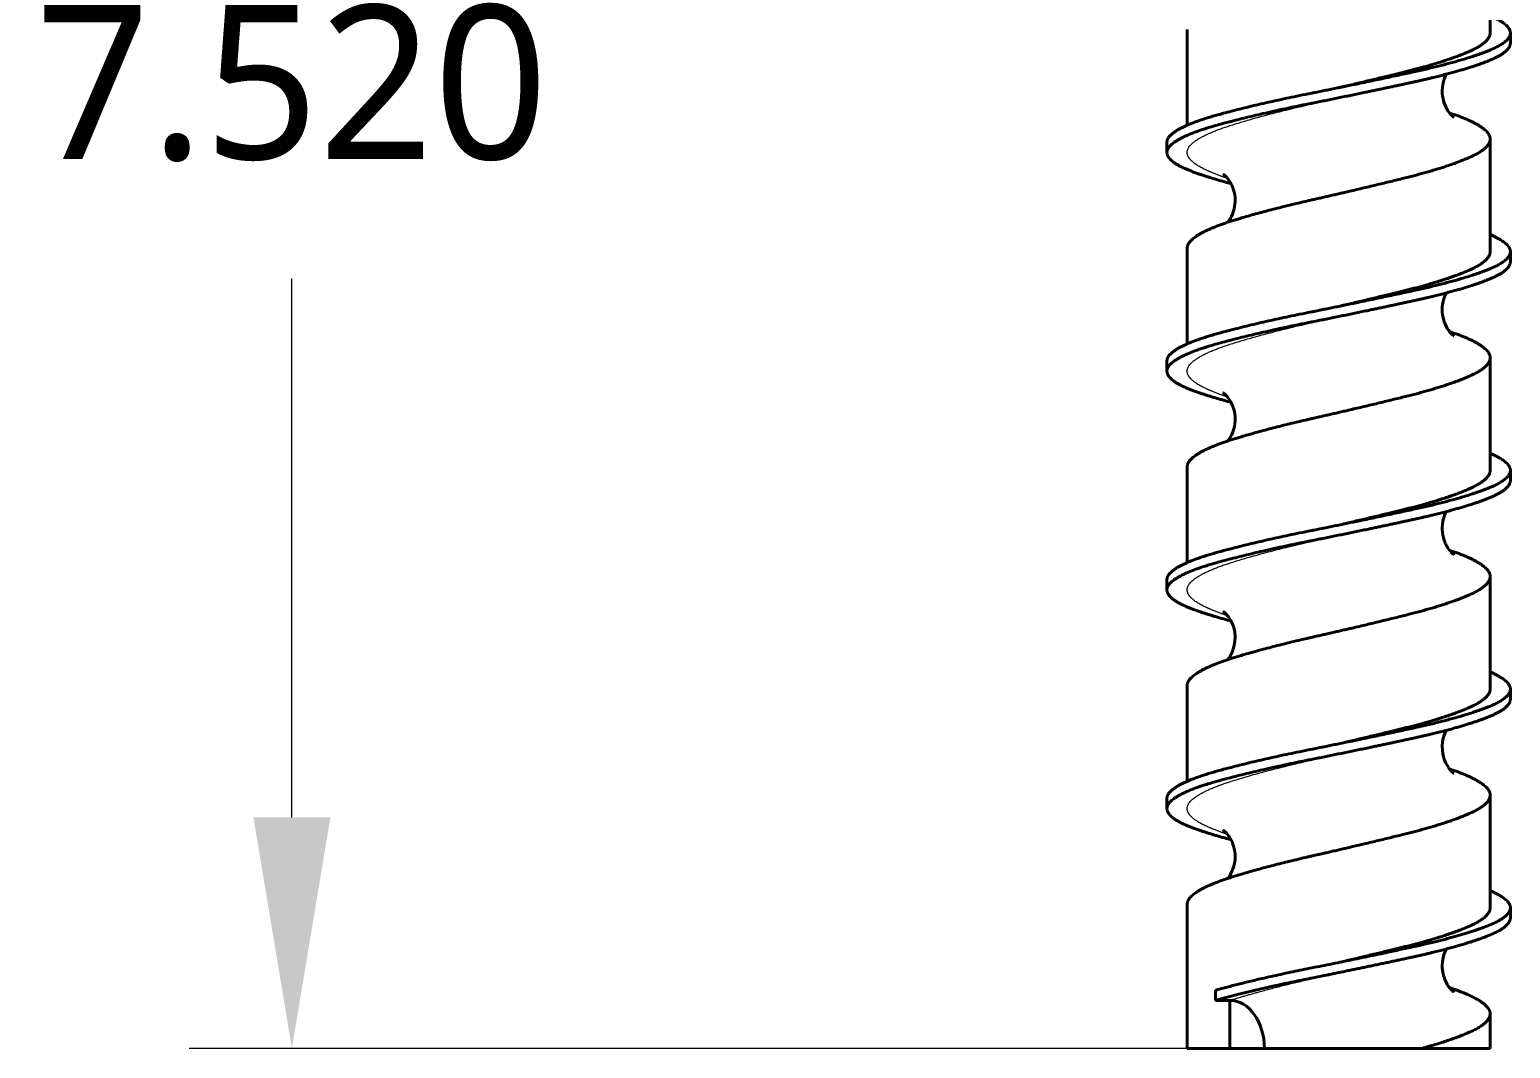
# Model space of a CAD drawing. Header units: inches. Extents: x 0 to 11, y 0 to 8.5.
# Drawn here: x 2.17 to 3.324, y 5.598 to 6.392 of the extents above; entities that cross this region are included whole.
import ezdxf

# ---------------------------------------------------------------- set-up
doc = ezdxf.new("R2010")
doc.units = ezdxf.units.IN
doc.header["$LTSCALE"] = 0.5
doc.header["$MEASUREMENT"] = 0
for name, color, linetype, lineweight in [('ANNOTATION_TEXT', 7, 'Continuous', 25), ('TANGENT_LINES', 7, 'Continuous', 15), ('Visible', 7, 'Continuous', 40)]:
    doc.layers.add(name, color=color, linetype=linetype, lineweight=lineweight)
doc.styles.add('Onshape-Standard-Dimension', font='')
doc.styles.get('Onshape-Standard-Dimension').set_extended_font_data('Noto Sans')
doc.dimstyles.new('Onshape-Standard$0', dxfattribs={"dimtxt": 0.12, "dimasz": 0.18, "dimexe": 0.08, "dimexo": 0.0625, "dimgap": 0.09, "dimtad": 0, "dimtih": 1, "dimtoh": 1, "dimdec": 3, "dimzin": 7, "dimdsep": 46, "dimtxsty": 'Onshape-Standard-Dimension', "dimcen": 0.09, "dimadec": 1, "dimazin": 0, "dimtfac": 1, "dimtdec": 3, "dimtofl": 0, "dimtmove": 0, "dimatfit": 3, "dimfxl": 0, "dimtolj": 1, "dimtzin": 7, "dimlwd": 13, "dimlwe": 13, "dimarcsym": 0})

# ---------------------------------------------------------------- blocks, each defined once
blk = doc.blocks.new('*D1')
at = {"layer": 'ANNOTATION_TEXT', "color": 0, "lineweight": 13}
for p, q in [((3.1275, 7.1015), (2.294, 7.1015)), ((2.374, 6.9215), (2.374, 6.5014)), ((2.374, 5.7775), (2.374, 6.1976)), ((3.1275, 5.5975), (2.294, 5.5975))]:
    blk.add_line(p, q, dxfattribs=at)
at = {"layer": 'ANNOTATION_TEXT', "color": 0}
for points in [[(2.404, 6.9215), (2.344, 6.9215), (2.374, 7.1015)], [(2.344, 5.7775), (2.404, 5.7775), (2.374, 5.5975)]]:
    blk.add_solid(points, dxfattribs=at)
at = {"layer": 'Defpoints', "color": 0}
for p in [(3.19, 7.1015), (2.374, 5.5975), (3.19, 5.5975)]:
    blk.add_point(p, dxfattribs=at)
at = {"layer": 'ANNOTATION_TEXT', "color": 0, "insert": (2.374, 6.3495), "char_height": 0.12, "attachment_point": 5, "style": 'Onshape-Standard-Dimension'}
blk.add_mtext('\\A1;7.520', dxfattribs=at)

msp = doc.modelspace()

# ---------------------------------------------------------------- linework, layer by layer
at = {"layer": 'TANGENT_LINES'}
for points, weights, knots in [([(3.10325, 6.27562), (3.09278, 6.27922), (3.08557, 6.28265), (3.06764, 6.29117), (3.07308, 6.29969), (3.07852, 6.30822), (3.10525, 6.31674), (3.13198, 6.32526), (3.16979, 6.33378), (3.17982, 6.33604), (3.18999, 6.3384)], [0.976249027346, 0.979728076924, 1, 0.951056516295, 1, 0.951056516295, 1, 0.951056516295, 1, 0.986537835035, 0.98048134992], [0.417620106, 0.417620106, 0.417620106, 0.422222222, 0.422222222, 0.433333333, 0.433333333, 0.444444444, 0.444444444, 0.455555556, 0.455555556, 0.458611726, 0.458611726, 0.458611726]), ([(3.10333, 6.10515), (3.09281, 6.10876), (3.08557, 6.1122), (3.06764, 6.12072), (3.07308, 6.12924), (3.07852, 6.13777), (3.10525, 6.14629), (3.13198, 6.15481), (3.16979, 6.16333), (3.17982, 6.16559), (3.18999, 6.16795)], [0.976224432503, 0.979655799682, 1, 0.951056516295, 1, 0.951056516295, 1, 0.951056516295, 1, 0.986539890343, 0.980483199416], [0.306492587, 0.306492587, 0.306492587, 0.311111111, 0.311111111, 0.322222222, 0.322222222, 0.333333333, 0.333333333, 0.344444444, 0.344444444, 0.347500148, 0.347500148, 0.347500148]), ([(3.10328, 5.93472), (3.09279, 5.93832), (3.08557, 5.94175), (3.06764, 5.95027), (3.07308, 5.9588), (3.07852, 5.96732), (3.10525, 5.97584), (3.13198, 5.98436), (3.16979, 5.99289), (3.17982, 5.99515), (3.19, 5.9975)], [0.976238983694, 0.97969871281, 1, 0.951056516295, 1, 0.951056516295, 1, 0.951056516295, 1, 0.986533515531, 0.980477464085], [0.195391218, 0.195391218, 0.195391218, 0.2, 0.2, 0.211111111, 0.211111111, 0.222222222, 0.222222222, 0.233333333, 0.233333333, 0.236390484, 0.236390484, 0.236390484]), ([(3.10329, 5.76426), (3.09279, 5.76787), (3.08557, 5.7713), (3.06764, 5.77982), (3.07308, 5.78835), (3.07852, 5.79687), (3.10525, 5.80539), (3.13198, 5.81391), (3.16979, 5.82244), (3.17982, 5.8247), (3.18999, 5.82705)], [0.976234785037, 0.97968637595, 1, 0.951056516295, 1, 0.951056516295, 1, 0.951056516295, 1, 0.986540381167, 0.980483641141], [0.084277306, 0.084277306, 0.084277306, 0.088888889, 0.088888889, 0.1, 0.1, 0.111111111, 0.111111111, 0.122222222, 0.122222222, 0.125277814, 0.125277814, 0.125277814]), ([(3.10525, 5.63494), (3.13198, 5.64346), (3.16979, 5.65199), (3.17982, 5.65425), (3.19, 5.6566)], [1, 0.951056516295, 1, 0.986533571131, 0.980477514093], [0, 0, 0, 0.011111111, 0.011111111, 0.014168249, 0.014168249, 0.014168249])]:
    msp.add_rational_spline(points, weights, degree=2, knots=knots, dxfattribs=at)
at = {"layer": 'Visible'}
for p, q in [((3.30811, 6.38899), (3.30811, 6.47676)), ((3.07189, 6.39154), (3.07189, 6.31697)), ((3.32386, 6.38111), (3.32386, 6.38899)), ((3.05614, 6.30376), (3.05614, 6.29589)), ((3.30811, 6.21854), (3.30811, 6.30631)), ((3.07189, 6.22108), (3.07189, 6.14652)), ((3.32386, 6.21066), (3.32386, 6.21854)), ((3.05614, 6.13331), (3.05614, 6.12544)), ((3.30811, 6.04809), (3.30811, 6.13586)), ((3.07189, 6.05064), (3.07189, 5.9761)), ((3.32386, 6.04022), (3.32386, 6.04809)), ((3.19, 5.9975), (3.19, 5.9975)), ((3.05614, 5.96286), (3.05614, 5.95499)), ((3.30811, 5.87764), (3.30811, 5.96541)), ((3.07189, 5.88018), (3.07189, 5.80563)), ((3.32386, 5.86976), (3.32386, 5.87764)), ((3.30811, 5.70719), (3.30811, 5.79496)), ((3.05614, 5.79241), (3.05614, 5.78454)), ((3.07189, 5.70974), (3.07189, 5.59754)), ((3.32386, 5.69931), (3.32386, 5.70719)), ((3.09395, 5.64282), (3.09395, 5.63494)), ((3.09395, 5.63494), (3.10525, 5.63494)), ((3.10525, 5.63494), (3.10525, 5.59754)), ((3.30811, 5.59754), (3.30811, 5.62451)), ((3.10525, 5.59754), (3.07189, 5.59754)), ((3.13209, 5.59754), (3.10525, 5.59754)), ((3.13209, 5.59754), (3.25477, 5.59754)), ((3.30811, 5.59754), (3.25477, 5.59754))]:
    msp.add_line(p, q, dxfattribs=at)
at = {"layer": 'Visible', "flags": 128}
for points in [[(3.27653, 6.32654), (3.27597, 6.32728), (3.27523, 6.32833), (3.2746, 6.32935), (3.27408, 6.33028), (3.27354, 6.33133), (3.27275, 6.33314), (3.27211, 6.33491), (3.27168, 6.33634), (3.27134, 6.33776), (3.27101, 6.33958), (3.27077, 6.34183), (3.27072, 6.34438), (3.27084, 6.34648), (3.27113, 6.34855), (3.27173, 6.35121), (3.27252, 6.35363), (3.27334, 6.35556), (3.27399, 6.35686)], [(3.27966, 6.32338), (3.27961, 6.32342), (3.2794, 6.32357), (3.27909, 6.32383), (3.27888, 6.32401), (3.2786, 6.32427), (3.27816, 6.32469), (3.27765, 6.32522), (3.27724, 6.32568), (3.27694, 6.32603), (3.2766, 6.32644), (3.27653, 6.32654)], [(3.09985, 6.27899), (3.09992, 6.27894), (3.10035, 6.27862), (3.10073, 6.27832), (3.10106, 6.27803), (3.1014, 6.27773), (3.10178, 6.27736), (3.10233, 6.27679), (3.10308, 6.27595), (3.10336, 6.27562)], [(3.10336, 6.27562), (3.10381, 6.27504), (3.10444, 6.27418), (3.10496, 6.2734), (3.10538, 6.27273), (3.10602, 6.2716)], [(3.10602, 6.2716), (3.10604, 6.27158), (3.10691, 6.26979), (3.10756, 6.2682), (3.10807, 6.26668), (3.10854, 6.26493), (3.10894, 6.26289), (3.1092, 6.2608), (3.10929, 6.25897), (3.10927, 6.25733), (3.10914, 6.25554), (3.10887, 6.25364), (3.10855, 6.25205), (3.10823, 6.25079), (3.10777, 6.2493), (3.10715, 6.24766), (3.1064, 6.24599), (3.10568, 6.24462), (3.10507, 6.24359), (3.10462, 6.24289), (3.10423, 6.24232), (3.10368, 6.24157), (3.10349, 6.24134)], [(3.27649, 6.15614), (3.2761, 6.15665), (3.27556, 6.1574), (3.27471, 6.15872), (3.27378, 6.16039), (3.27298, 6.16213), (3.27232, 6.16382), (3.27164, 6.16607), (3.27102, 6.16905), (3.27075, 6.17172), (3.27071, 6.17377), (3.2708, 6.17549), (3.27105, 6.17761), (3.27141, 6.17951), (3.27178, 6.18094), (3.27231, 6.18262), (3.27313, 6.18466), (3.27398, 6.18637)], [(3.27965, 6.15293), (3.27964, 6.15294), (3.27947, 6.15307), (3.27915, 6.15333), (3.27882, 6.15362), (3.27844, 6.15397), (3.27803, 6.15438), (3.27742, 6.15502), (3.27672, 6.15584), (3.27649, 6.15614)], [(3.09983, 6.10855), (3.09984, 6.10855), (3.1, 6.10844), (3.10018, 6.1083), (3.10051, 6.10805), (3.101, 6.10763), (3.10148, 6.1072), (3.10188, 6.1068), (3.10249, 6.10617), (3.1033, 6.10524), (3.10337, 6.10515)], [(3.10337, 6.10515), (3.10418, 6.1041), (3.1049, 6.10305), (3.10575, 6.10165), (3.106, 6.1012)], [(3.106, 6.1012), (3.10672, 6.09975), (3.10751, 6.09788), (3.10807, 6.09625), (3.10845, 6.09488), (3.10873, 6.09363), (3.109, 6.09207), (3.10923, 6.08995), (3.10929, 6.08817), (3.10926, 6.08665), (3.10909, 6.08463), (3.10868, 6.08219), (3.10804, 6.0797), (3.10739, 6.07782), (3.1066, 6.07595), (3.10573, 6.07426), (3.10495, 6.07295), (3.10432, 6.07199), (3.10366, 6.0711), (3.10349, 6.07088)], [(3.27651, 5.98566), (3.27648, 5.9857), (3.2759, 5.98647), (3.27542, 5.98716), (3.27494, 5.9879), (3.27436, 5.98887), (3.27384, 5.98983), (3.27346, 5.9906), (3.27313, 5.99133), (3.27273, 5.99228), (3.27224, 5.9936), (3.2717, 5.99537), (3.27118, 5.99768), (3.27085, 5.99996), (3.27072, 6.00186), (3.27072, 6.00358), (3.27089, 6.006), (3.27121, 6.00808), (3.27153, 6.00957), (3.27197, 6.01114), (3.27263, 6.01303), (3.27338, 6.01475), (3.27393, 6.01585), (3.27396, 6.0159)], [(3.27981, 5.98238), (3.27981, 5.98238), (3.27972, 5.98244), (3.27951, 5.98259), (3.27922, 5.98282), (3.27888, 5.98312), (3.27855, 5.98342), (3.27827, 5.98369), (3.27795, 5.984), (3.27759, 5.98439), (3.27711, 5.98493), (3.27651, 5.98566)], [(3.09985, 5.93809), (3.1, 5.93799), (3.10027, 5.93779), (3.10063, 5.9375), (3.10098, 5.9372), (3.10131, 5.93691), (3.10164, 5.93659), (3.102, 5.93624), (3.10249, 5.93572), (3.10308, 5.93505), (3.10338, 5.9347)], [(3.10338, 5.9347), (3.10356, 5.93447), (3.1039, 5.93403), (3.10429, 5.9335), (3.10573, 5.93124), (3.10601, 5.93073)], [(3.10601, 5.93073), (3.10679, 5.92916), (3.10766, 5.92703), (3.10844, 5.92445), (3.10896, 5.92187), (3.10928, 5.91852), (3.10917, 5.91495), (3.10867, 5.91169), (3.10788, 5.90876), (3.10693, 5.90625), (3.10641, 5.90511), (3.10594, 5.90419), (3.10536, 5.90316), (3.10463, 5.902), (3.10396, 5.90105), (3.10349, 5.90044)], [(3.27648, 5.81525), (3.27626, 5.81553), (3.27583, 5.81611), (3.27448, 5.81821), (3.2734, 5.82029), (3.27261, 5.82213), (3.27177, 5.82466), (3.27121, 5.82708), (3.27082, 5.82988), (3.27072, 5.83312), (3.271, 5.8364), (3.27153, 5.83911), (3.27227, 5.8416), (3.27298, 5.84341), (3.27359, 5.84473), (3.27396, 5.84544)], [(3.27967, 5.81203), (3.27957, 5.81209), (3.27924, 5.81236), (3.27885, 5.81269), (3.27835, 5.81316), (3.2779, 5.81361), (3.27727, 5.81429), (3.27667, 5.81501), (3.27648, 5.81525)], [(3.09984, 5.76765), (3.09989, 5.76761), (3.09997, 5.76756), (3.10009, 5.76748), (3.10026, 5.76735), (3.10057, 5.7671), (3.10103, 5.76671), (3.10149, 5.76629), (3.1019, 5.76589), (3.1023, 5.76547), (3.10278, 5.76495), (3.10335, 5.76428)], [(3.10335, 5.76428), (3.10345, 5.76415), (3.10412, 5.76328), (3.10458, 5.76263), (3.10516, 5.76174), (3.10587, 5.76054), (3.10604, 5.76022)], [(3.10604, 5.76022), (3.10644, 5.75945), (3.10681, 5.75867), (3.10715, 5.75788), (3.1076, 5.75674), (3.10811, 5.75519), (3.10864, 5.75317), (3.10904, 5.75088), (3.10924, 5.74881), (3.10929, 5.74696), (3.10922, 5.74508), (3.10894, 5.74266), (3.10859, 5.74086), (3.1082, 5.73934), (3.10758, 5.73743), (3.1068, 5.73549), (3.10602, 5.73389), (3.10538, 5.73275), (3.10461, 5.73152), (3.10376, 5.73033), (3.10348, 5.72998)], [(3.27651, 5.64476), (3.27624, 5.64512), (3.27549, 5.64615), (3.2747, 5.64738), (3.27374, 5.64913), (3.27283, 5.65115), (3.27216, 5.65294), (3.2717, 5.65446), (3.27139, 5.65572), (3.2711, 5.65723), (3.27078, 5.65996), (3.27071, 5.66244), (3.27088, 5.66506), (3.27144, 5.66829), (3.27234, 5.67135), (3.27291, 5.67281), (3.27355, 5.67421), (3.274, 5.67507)], [(3.27983, 5.64146), (3.27982, 5.64147), (3.27964, 5.6416), (3.27932, 5.64184), (3.27894, 5.64216), (3.27857, 5.6425), (3.27824, 5.64282), (3.27772, 5.64335), (3.27705, 5.6441), (3.27651, 5.64476)]]:
    msp.add_lwpolyline(points, dxfattribs=at)
at = {"layer": 'Visible'}
msp.add_ellipse((3.10525, 5.59754), major_axis=(0, 0.0374), ratio=0.7175332, start_param=4.712389, end_param=6.2831853, dxfattribs=at)
for points, weights, knots in [([(3.05614, 6.30377), (3.05614, 6.3057), (3.05749, 6.30757), (3.06081, 6.31215), (3.07178, 6.31697), (3.0807, 6.32089), (3.09395, 6.32461), (3.12425, 6.33314), (3.1671, 6.34166), (3.17846, 6.34392), (3.18999, 6.34627), (3.22108, 6.35261), (3.24899, 6.3587), (3.28803, 6.36723), (3.30835, 6.37575), (3.32386, 6.38225), (3.32386, 6.38899), (3.32386, 6.39092), (3.32251, 6.39279), (3.31919, 6.39737), (3.30823, 6.40219)], [0.982778644277, 0.988848527578, 1, 0.973071243212, 0.975774947673, 0.977985273083, 1, 0.951056516295, 1, 0.986539191457, 0.980482570476, 0.964517324838, 1, 0.951056516295, 1, 0.962209516072, 0.982776981657, 0.988847000224, 1, 0.973075416016, 0.975774110468], [0.430801735, 0.430801735, 0.430801735, 0.433333333, 0.433333333, 0.439446678, 0.439446678, 0.444444444, 0.444444444, 0.455555556, 0.455555556, 0.458611418, 0.458611418, 0.466666667, 0.466666667, 0.477777778, 0.477777778, 0.486356944, 0.486356944, 0.488888889, 0.488888889, 0.495001287, 0.495001287, 0.495001287]), ([(3.18999, 6.34627), (3.21742, 6.35261), (3.24205, 6.3587), (3.2765, 6.36723), (3.29443, 6.37575), (3.30811, 6.38225), (3.30811, 6.38899)], [0.980484429868, 0.964515258787, 1, 0.951056516295, 1, 0.962208716484, 0.982777852034], [0.458610949, 0.458610949, 0.458610949, 0.466666667, 0.466666667, 0.477777778, 0.477777778, 0.486357125, 0.486357125, 0.486357125]), ([(3.10599, 6.27159), (3.08453, 6.27725), (3.07165, 6.28265), (3.05614, 6.28915), (3.05614, 6.29589), (3.05614, 6.29783), (3.05749, 6.29969), (3.06366, 6.30822), (3.09395, 6.31674), (3.12425, 6.32526), (3.1671, 6.33378), (3.17846, 6.33604), (3.19, 6.3384), (3.20208, 6.34086), (3.21396, 6.34335), (3.23228, 6.34718), (3.24899, 6.35083), (3.26242, 6.35376), (3.27406, 6.35683), (3.29549, 6.36248), (3.30835, 6.36787), (3.32386, 6.37438), (3.32386, 6.38112)], [0.977597038761, 0.9684130164, 1, 0.962207177832, 0.982779527054, 0.988849338463, 1, 0.951056516295, 1, 0.951056516295, 1, 0.986535715959, 0.980479443404, 0.974215400843, 0.975876375662, 0.978446997933, 1, 0.982609091568, 0.977577078466, 0.968447424727, 1, 0.96220597118, 0.982780840784], [0.41505137, 0.41505137, 0.41505137, 0.422222222, 0.422222222, 0.430801919, 0.430801919, 0.433333333, 0.433333333, 0.444444444, 0.444444444, 0.455555556, 0.455555556, 0.458612207, 0.458612207, 0.461773721, 0.461773721, 0.466666667, 0.466666667, 0.470614737, 0.470614737, 0.477777778, 0.477777778, 0.486357748, 0.486357748, 0.486357748]), ([(3.07189, 6.22109), (3.07189, 6.22302), (3.07308, 6.22489), (3.07831, 6.23309), (3.10342, 6.24134), (3.10432, 6.24164), (3.10525, 6.24194), (3.13052, 6.24999), (3.16605, 6.25813), (3.16677, 6.2583), (3.16749, 6.25846), (3.16864, 6.25872), (3.16979, 6.25898), (3.17948, 6.26116), (3.18931, 6.26343), (3.2171, 6.26985), (3.24205, 6.27603), (3.2765, 6.28455), (3.29443, 6.29307), (3.30811, 6.29957), (3.30811, 6.30631), (3.30811, 6.30825), (3.30692, 6.31012), (3.30169, 6.31831), (3.27659, 6.32656)], [0.982780807295, 0.988850514357, 1, 0.952841253645, 0.996560687159, 0.99821526265, 1, 0.953603531163, 0.995171063152, 0.996048345244, 0.996964808292, 0.998432181858, 1, 0.986991086346, 0.980897570683, 0.96406542995, 1, 0.951056516295, 1, 0.962208381385, 0.982778216815, 0.98884813491, 1, 0.952852499682, 0.996539840612], [0.430802186, 0.430802186, 0.430802186, 0.433333333, 0.433333333, 0.444039275, 0.444039275, 0.444444444, 0.444444444, 0.454977334, 0.454977334, 0.455199631, 0.455199631, 0.455555556, 0.455555556, 0.458508829, 0.458508829, 0.466666667, 0.466666667, 0.477777778, 0.477777778, 0.486357201, 0.486357201, 0.488888889, 0.488888889, 0.499592277, 0.499592277, 0.499592277]), ([(3.05614, 6.13332), (3.05614, 6.13525), (3.05749, 6.13712), (3.06081, 6.1417), (3.07179, 6.14652), (3.08071, 6.15044), (3.09395, 6.15416), (3.12425, 6.16269), (3.1671, 6.17121), (3.17846, 6.17347), (3.18999, 6.17582), (3.22108, 6.18216), (3.24899, 6.18825), (3.28803, 6.19678), (3.30835, 6.2053), (3.32386, 6.2118), (3.32386, 6.21854), (3.32386, 6.22048), (3.32251, 6.22234), (3.31919, 6.22693), (3.30822, 6.23174)], [0.982775835261, 0.988845946992, 1, 0.973057844434, 0.975777645541, 0.977998671861, 1, 0.951056516295, 1, 0.986537494947, 0.980481043922, 0.964519021348, 1, 0.951056516295, 1, 0.962208339794, 0.982778262091, 0.988848176501, 1, 0.973065399549, 0.975776122501], [0.319690038, 0.319690038, 0.319690038, 0.322222222, 0.322222222, 0.328338609, 0.328338609, 0.333333333, 0.333333333, 0.344444444, 0.344444444, 0.347500692, 0.347500692, 0.355555556, 0.355555556, 0.366666667, 0.366666667, 0.3752461, 0.3752461, 0.377777778, 0.377777778, 0.38389245, 0.38389245, 0.38389245]), ([(3.10595, 6.10115), (3.08451, 6.1068), (3.07165, 6.1122), (3.05614, 6.1187), (3.05614, 6.12544), (3.05614, 6.12738), (3.05749, 6.12924), (3.06366, 6.13777), (3.09395, 6.14629), (3.12425, 6.15481), (3.1671, 6.16333), (3.17846, 6.16559), (3.19, 6.16795), (3.20208, 6.17041), (3.21396, 6.1729), (3.23228, 6.17673), (3.24899, 6.18038), (3.26238, 6.1833), (3.27399, 6.18636), (3.29547, 6.19202), (3.30835, 6.19742), (3.32386, 6.20393), (3.32386, 6.21067)], [0.97757954035, 0.968443171802, 1, 0.962207915451, 0.982778724037, 0.988848600845, 1, 0.951056516295, 1, 0.951056516295, 1, 0.986536074181, 0.980479765668, 0.974216262967, 0.975875895982, 0.97844498634, 1, 0.982657563099, 0.977605224691, 0.968398953196, 1, 0.962210768412, 0.982775618549], [0.303947105, 0.303947105, 0.303947105, 0.311111111, 0.311111111, 0.31969064, 0.31969064, 0.322222222, 0.322222222, 0.333333333, 0.333333333, 0.344444444, 0.344444444, 0.347501014, 0.347501014, 0.350662153, 0.350662153, 0.355555556, 0.355555556, 0.359492622, 0.359492622, 0.366666667, 0.366666667, 0.375245548, 0.375245548, 0.375245548]), ([(3.18999, 6.17582), (3.21743, 6.18216), (3.24205, 6.18825), (3.2765, 6.19678), (3.29443, 6.2053), (3.30811, 6.2118), (3.30811, 6.21854)], [0.980482669333, 0.964517214983, 1, 0.951056516295, 1, 0.962208106182, 0.982778516403], [0.347500282, 0.347500282, 0.347500282, 0.355555556, 0.355555556, 0.366666667, 0.366666667, 0.375246153, 0.375246153, 0.375246153]), ([(3.07189, 6.05064), (3.07189, 6.05257), (3.07308, 6.05444), (3.07832, 6.06265), (3.10347, 6.07091), (3.10435, 6.0712), (3.10525, 6.07149), (3.13052, 6.07954), (3.16603, 6.08768), (3.16675, 6.08784), (3.16747, 6.088), (3.16863, 6.08827), (3.16979, 6.08853), (3.17956, 6.09073), (3.18948, 6.09302), (3.21718, 6.09942), (3.24205, 6.10558), (3.2765, 6.1141), (3.29443, 6.12262), (3.30811, 6.12913), (3.30811, 6.13586), (3.30811, 6.1378), (3.30692, 6.13967), (3.30168, 6.14787), (3.27652, 6.15614)], [0.9827781095, 0.988848036328, 1, 0.952786393674, 0.99666252815, 0.998270122621, 1, 0.953615156758, 0.995150237467, 0.996022681008, 0.996933915628, 0.998415672245, 1, 0.986875310131, 0.980789656763, 0.964181206164, 1, 0.951056516295, 1, 0.962206034799, 0.982780771517, 0.988850481496, 1, 0.95278158866, 0.9966714598], [0.319690512, 0.319690512, 0.319690512, 0.322222222, 0.322222222, 0.332940618, 0.332940618, 0.333333333, 0.333333333, 0.343863584, 0.343863584, 0.344084772, 0.344084772, 0.344444444, 0.344444444, 0.347424001, 0.347424001, 0.355555556, 0.355555556, 0.366666667, 0.366666667, 0.375246623, 0.375246623, 0.377777778, 0.377777778, 0.388497264, 0.388497264, 0.388497264]), ([(3.05614, 5.96287), (3.05614, 5.9648), (3.05749, 5.96667), (3.06082, 5.97127), (3.07186, 5.9761), (3.08076, 5.98), (3.09395, 5.98371), (3.12425, 5.99224), (3.1671, 6.00076), (3.17846, 6.00302), (3.18999, 6.00537), (3.22108, 6.01171), (3.24899, 6.0178), (3.28803, 6.02633), (3.30835, 6.03485), (3.32386, 6.04135), (3.32386, 6.04809), (3.32386, 6.05003), (3.32251, 6.05189), (3.31918, 6.05649), (3.30815, 6.06133)], [0.982779225895, 0.988849061836, 1, 0.972970795989, 0.975795530201, 0.978085720306, 1, 0.951056516295, 1, 0.986538403184, 0.980481861142, 0.964518113111, 1, 0.951056516295, 1, 0.962211027649, 0.982775336399, 0.988845488647, 1, 0.972980006337, 0.97579360858], [0.208579634, 0.208579634, 0.208579634, 0.211111111, 0.211111111, 0.21724726, 0.21724726, 0.222222222, 0.222222222, 0.233333333, 0.233333333, 0.236389374, 0.236389374, 0.244444444, 0.244444444, 0.255555556, 0.255555556, 0.264134378, 0.264134378, 0.266666667, 0.266666667, 0.272800724, 0.272800724, 0.272800724]), ([(3.10594, 5.93071), (3.08451, 5.93635), (3.07165, 5.94175), (3.05614, 5.94825), (3.05614, 5.95499), (3.05614, 5.95693), (3.05749, 5.9588), (3.06366, 5.96732), (3.09395, 5.97584), (3.12425, 5.98436), (3.1671, 5.99289), (3.17846, 5.99515), (3.18999, 5.9975), (3.20208, 5.99996), (3.21396, 6.00245), (3.23228, 6.00628), (3.24899, 6.00993), (3.26237, 6.01285), (3.27397, 6.01591), (3.29546, 6.02157), (3.30835, 6.02698), (3.32386, 6.03348), (3.32386, 6.04022)], [0.977577742983, 0.968446276516, 1, 0.962207874151, 0.982778768998, 0.988848642144, 1, 0.951056516295, 1, 0.951056516295, 1, 0.986538539769, 0.980481984046, 0.974215346082, 0.975876226147, 0.978446371076, 1, 0.982674935695, 0.977615359273, 0.968381580601, 1, 0.962212475031, 0.982773761189], [0.192836699, 0.192836699, 0.192836699, 0.2, 0.2, 0.208579539, 0.208579539, 0.211111111, 0.211111111, 0.222222222, 0.222222222, 0.233333333, 0.233333333, 0.236389343, 0.236389343, 0.239551357, 0.239551357, 0.244444444, 0.244444444, 0.248377567, 0.248377567, 0.255555556, 0.255555556, 0.26413405, 0.26413405, 0.26413405]), ([(3.18999, 6.00537), (3.21743, 6.01171), (3.24205, 6.0178), (3.2765, 6.02633), (3.29443, 6.03485), (3.30811, 6.04135), (3.30811, 6.04809)], [0.980481698162, 0.964518294237, 1, 0.951056516295, 1, 0.962207567242, 0.982779103112], [0.236389416, 0.236389416, 0.236389416, 0.244444444, 0.244444444, 0.255555556, 0.255555556, 0.264135164, 0.264135164, 0.264135164]), ([(3.07189, 5.88019), (3.07189, 5.88212), (3.07308, 5.88399), (3.07831, 5.89219), (3.10341, 5.90044), (3.10432, 5.90074), (3.10525, 5.90104), (3.13052, 5.90909), (3.16605, 5.91723), (3.16677, 5.9174), (3.16748, 5.91756), (3.16864, 5.91782), (3.16979, 5.91808), (3.17923, 5.92021), (3.18881, 5.92242), (3.21686, 5.9289), (3.24205, 5.93513), (3.2765, 5.94365), (3.29443, 5.95217), (3.30811, 5.95868), (3.30811, 5.96541), (3.30811, 5.96735), (3.30692, 5.96922), (3.30169, 5.97741), (3.27657, 5.98567)], [0.982779327015, 0.98884915472, 1, 0.952845938924, 0.996552000897, 0.998210577371, 1, 0.953606382821, 0.995165953769, 0.996042916216, 0.996959041259, 0.998429100752, 1, 0.987318590604, 0.981208766722, 0.963737925691, 1, 0.951056516295, 1, 0.962211604065, 0.982774709055, 0.98884491223, 1, 0.952831815104, 0.996578191165], [0.208579655, 0.208579655, 0.208579655, 0.211111111, 0.211111111, 0.221815989, 0.221815989, 0.222222222, 0.222222222, 0.232754465, 0.232754465, 0.232976709, 0.232976709, 0.233333333, 0.233333333, 0.236212257, 0.236212257, 0.244444444, 0.244444444, 0.255555556, 0.255555556, 0.264134247, 0.264134247, 0.266666667, 0.266666667, 0.277374751, 0.277374751, 0.277374751]), ([(3.05614, 5.79242), (3.05614, 5.79435), (3.05749, 5.79622), (3.06081, 5.80081), (3.07181, 5.80563), (3.08072, 5.80954), (3.09395, 5.81327), (3.12425, 5.82179), (3.1671, 5.83031), (3.17846, 5.83257), (3.18999, 5.83492), (3.22108, 5.84126), (3.24899, 5.84735), (3.28803, 5.85588), (3.30835, 5.8644), (3.32386, 5.8709), (3.32386, 5.87764), (3.32386, 5.87958), (3.32251, 5.88144), (3.31919, 5.88604), (3.30818, 5.89086)], [0.982780047482, 0.988849816486, 1, 0.97303802989, 0.975781662127, 0.978018486405, 1, 0.951056516295, 1, 0.986539891836, 0.980483200759, 0.964516624459, 1, 0.951056516295, 1, 0.962207041729, 0.982779675229, 0.988849474566, 1, 0.973022847651, 0.975784761415], [0.097468694, 0.097468694, 0.097468694, 0.1, 0.1, 0.106120885, 0.106120885, 0.111111111, 0.111111111, 0.122222222, 0.122222222, 0.125277925, 0.125277925, 0.133333333, 0.133333333, 0.144444444, 0.144444444, 0.153024172, 0.153024172, 0.155555556, 0.155555556, 0.161679887, 0.161679887, 0.161679887]), ([(3.18999, 5.83492), (3.21743, 5.84126), (3.24205, 5.84735), (3.2765, 5.85588), (3.29443, 5.8644), (3.30811, 5.8709), (3.30811, 5.87764)], [0.980481515787, 0.96451849692, 1, 0.951056516295, 1, 0.962207041729, 0.982779675229], [0.12527835, 0.12527835, 0.12527835, 0.133333333, 0.133333333, 0.144444444, 0.144444444, 0.153024172, 0.153024172, 0.153024172]), ([(3.10598, 5.76025), (3.08452, 5.7659), (3.07165, 5.7713), (3.05614, 5.7778), (3.05614, 5.78454), (3.05614, 5.78648), (3.05749, 5.78835), (3.06366, 5.79687), (3.09395, 5.80539), (3.12425, 5.81391), (3.1671, 5.82244), (3.17846, 5.8247), (3.18999, 5.82705), (3.20207, 5.82951), (3.21396, 5.832), (3.23228, 5.83583), (3.24899, 5.83948), (3.26238, 5.8424), (3.274, 5.84547), (3.29547, 5.85112), (3.30835, 5.85653), (3.32386, 5.86303), (3.32386, 5.86977)], [0.977595191133, 0.968416194422, 1, 0.962212615634, 0.982773608177, 0.988843900661, 1, 0.951056516295, 1, 0.951056516295, 1, 0.986539545502, 0.980482889082, 0.974215292508, 0.975876190979, 0.97844622361, 1, 0.982653670524, 0.977602957278, 0.968402845771, 1, 0.962207953871, 0.982778682212], [0.081718758, 0.081718758, 0.081718758, 0.088888889, 0.088888889, 0.097467351, 0.097467351, 0.1, 0.1, 0.111111111, 0.111111111, 0.122222222, 0.122222222, 0.125278004, 0.125278004, 0.128440212, 0.128440212, 0.133333333, 0.133333333, 0.137271283, 0.137271283, 0.144444444, 0.144444444, 0.153023965, 0.153023965, 0.153023965]), ([(3.07189, 5.70974), (3.07189, 5.71168), (3.07308, 5.71354), (3.07832, 5.72176), (3.1035, 5.73002), (3.10437, 5.73031), (3.10525, 5.73059), (3.13052, 5.73864), (3.16604, 5.74678), (3.16676, 5.74694), (3.16747, 5.74711), (3.16863, 5.74737), (3.16979, 5.74763), (3.17968, 5.74986), (3.18971, 5.75218), (3.21729, 5.75855), (3.24205, 5.76468), (3.2765, 5.7732), (3.29443, 5.78172), (3.30811, 5.78823), (3.30811, 5.79497), (3.30811, 5.7969), (3.30692, 5.79877), (3.30168, 5.80697), (3.27655, 5.81523)], [0.982779664923, 0.9888494651, 1, 0.952755020537, 0.996720879188, 0.998301495758, 1, 0.953610216114, 0.995159086614, 0.996031832262, 0.99694337836, 0.998420730569, 1, 0.986725371018, 0.980651527974, 0.964331145277, 1, 0.951056516295, 1, 0.962205963117, 0.982780849563, 0.988850553178, 1, 0.95281286848, 0.996613350122], [0.097468614, 0.097468614, 0.097468614, 0.1, 0.1, 0.110725518, 0.110725518, 0.111111111, 0.111111111, 0.121642483, 0.121642483, 0.121863698, 0.121863698, 0.122222222, 0.122222222, 0.125235818, 0.125235818, 0.133333333, 0.133333333, 0.144444444, 0.144444444, 0.153024417, 0.153024417, 0.155555556, 0.155555556, 0.166267941, 0.166267941, 0.166267941]), ([(3.09395, 5.64282), (3.12425, 5.65134), (3.1671, 5.65986), (3.17846, 5.66212), (3.18999, 5.66447), (3.22108, 5.67081), (3.24899, 5.67691), (3.28803, 5.68543), (3.30835, 5.69395), (3.32386, 5.70046), (3.32386, 5.70719), (3.32386, 5.70913), (3.32251, 5.711), (3.31918, 5.71559), (3.30817, 5.72042)], [1, 0.951056516295, 1, 0.986539413936, 0.980482770684, 0.964517102359, 1, 0.951056516295, 1, 0.9622064287, 0.98278034265, 0.988850087595, 1, 0.973011519357, 0.975787086235], [0, 0, 0, 0.011111111, 0.011111111, 0.014166923, 0.014166923, 0.022222222, 0.022222222, 0.033333333, 0.033333333, 0.0419132, 0.0419132, 0.044444444, 0.044444444, 0.050571348, 0.050571348, 0.050571348]), ([(3.19, 5.66447), (3.21743, 5.67081), (3.24205, 5.67691), (3.2765, 5.68543), (3.29443, 5.69395), (3.30811, 5.70046), (3.30811, 5.70719)], [0.980480958853, 0.964519115895, 1, 0.951056516295, 1, 0.9622064287, 0.98278034265], [0.01416738, 0.01416738, 0.01416738, 0.022222222, 0.022222222, 0.033333333, 0.033333333, 0.0419132, 0.0419132, 0.0419132]), ([(3.09395, 5.63494), (3.12425, 5.64346), (3.1671, 5.65199), (3.17846, 5.65425), (3.19, 5.6566), (3.20208, 5.65906), (3.21398, 5.66155), (3.23229, 5.66539), (3.24899, 5.66903), (3.26242, 5.67196), (3.27406, 5.67503), (3.29549, 5.68068), (3.30835, 5.68608), (3.32386, 5.69258), (3.32386, 5.69932)], [1, 0.951056516295, 1, 0.986536740107, 0.980480364776, 0.974211580353, 0.975878339546, 0.978455219304, 1, 0.982606086273, 0.977575339687, 0.968450430022, 1, 0.962207886002, 0.982778756096], [0, 0, 0, 0.011111111, 0.011111111, 0.01416753, 0.01416753, 0.017331143, 0.017331143, 0.022222222, 0.022222222, 0.026170975, 0.026170975, 0.033333333, 0.033333333, 0.041912869, 0.041912869, 0.041912869]), ([(3.25477, 5.59754), (3.28021, 5.60452), (3.29443, 5.61127), (3.30811, 5.61778), (3.30811, 5.62452), (3.30811, 5.62645), (3.30692, 5.62832), (3.30168, 5.63652), (3.27657, 5.64477)], [0.984393108546, 0.960799431632, 1, 0.962210794844, 0.982775589781, 0.988845721451, 1, 0.952826834277, 0.996587431166], [0.024434051, 0.024434051, 0.024434051, 0.033333333, 0.033333333, 0.041912209, 0.041912209, 0.044444444, 0.044444444, 0.055153659, 0.055153659, 0.055153659])]:
    msp.add_rational_spline(points, weights, degree=2, knots=knots, dxfattribs=at)

# ---------------------------------------------------------------- dimensions: what is measured, and where the dimension line sits
at = {"layer": 'ANNOTATION_TEXT'}
dim = msp.add_linear_dim(base=(2.37403, 5.59754), p1=(3.19, 7.10148), p2=(3.19, 5.59754), angle=90, dimstyle='Onshape-Standard$0', override={"dimlfac": 5}, dxfattribs=at)
dim.commit()
dim.dimension.update_dxf_attribs({"geometry": '*D1', "text_midpoint": (2.37403, 6.34951), "dimtype": 160})

doc.saveas('drawing.dxf')
